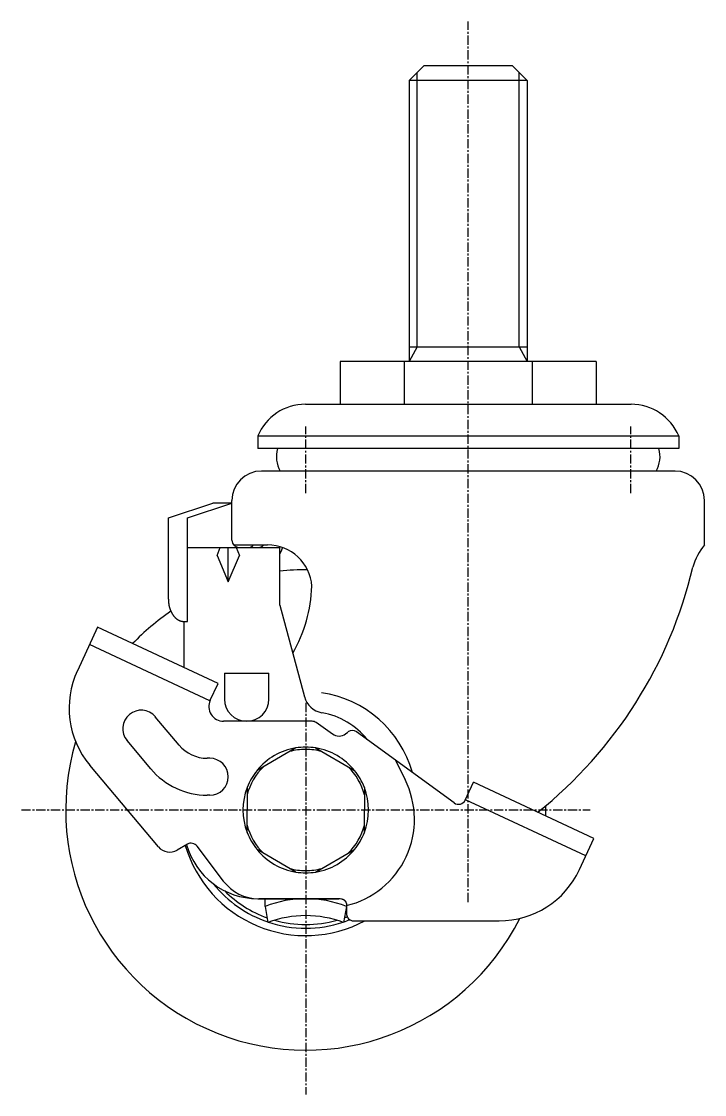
# Model space of a CAD drawing. Extents: x -4643 to -4372, y -750 to -299.
# Drawn here: x -4470.5 to -4378, y -574.9 to -429.7 of the extents above; entities that cross this region are included whole.
import ezdxf

# ---------------------------------------------------------------- set-up
doc = ezdxf.new("R2010")
doc.units = 0
doc.linetypes.add('CENTER', pattern=[2, 1.25, -0.25, 0.25, -0.25])
doc.layers.get('0').update_dxf_attribs({"linetype": 'CONTINUOUS'})
doc.layers.add('CENTER', color=1, linetype='CENTER')

msp = doc.modelspace()

# ---------------------------------------------------------------- linework, layer by layer
at = {"color": 7, "linetype": 'CONTINUOUS'}
for p, q in [((-4418.05, -437.68), (-4416.05, -435.68)), ((-4404.05, -435.68), (-4416.05, -435.68)), ((-4402.05, -437.68), (-4404.05, -435.68)), ((-4418.05, -437.68), (-4418.05, -475.68)), ((-4402.05, -437.68), (-4418.05, -437.68)), ((-4402.05, -437.68), (-4402.05, -475.68)), ((-4418.05, -473.68), (-4402.05, -473.68)), ((-4392.73, -475.68), (-4427.37, -475.68)), ((-4427.37, -475.68), (-4427.37, -481.48)), ((-4418.71, -475.68), (-4418.71, -481.48)), ((-4401.39, -475.68), (-4401.39, -481.48)), ((-4392.73, -475.68), (-4392.73, -481.48)), ((-4432.1, -481.48), (-4388, -481.48)), ((-4438.55, -485.76), (-4438.55, -487.48)), ((-4438.55, -485.76), (-4381.55, -485.76)), ((-4381.55, -485.76), (-4381.55, -487.48)), ((-4381.55, -487.48), (-4438.55, -487.48)), ((-4382.05, -490.51), (-4438.05, -490.51)), ((-4450.65, -496.86), (-4444.65, -494.86)), ((-4448.05, -496.86), (-4442.05, -494.86)), ((-4442.05, -494.86), (-4444.65, -494.86)), ((-4442.05, -499.86), (-4442.05, -494.51)), ((-4378.05, -500.51), (-4378.05, -494.51)), ((-4450.65, -507.86), (-4450.65, -496.86)), ((-4448.05, -510.86), (-4448.05, -496.86)), ((-4448.05, -500.86), (-4435.55, -500.86)), ((-4444.06, -501.92), (-4443.62, -500.86)), ((-4442.55, -505.52), (-4442.55, -500.86)), ((-4441.81, -500.51), (-4437.21, -500.51)), ((-4441.48, -500.86), (-4441.04, -501.92)), ((-4435.55, -508.67), (-4435.55, -500.86)), ((-4444.06, -501.92), (-4442.55, -505.52)), ((-4442.55, -505.52), (-4441.04, -501.92)), ((-4435.55, -508.67), (-4432.23, -521.04)), ((-4448.55, -510.86), (-4448.05, -510.86)), ((-4448.55, -510.86), (-4448.55, -517.09)), ((-4460.24, -511.64), (-4462.98, -517.52)), ((-4443.92, -519.25), (-4460.24, -511.64)), ((-4445.02, -521.61), (-4461.34, -514)), ((-4443.05, -517.87), (-4437.05, -517.87)), ((-4443.05, -517.87), (-4443.05, -521.37)), ((-4437.05, -521.37), (-4437.05, -517.87)), ((-4445.02, -521.61), (-4443.92, -519.25)), ((-4449.21, -527.59), (-4452.42, -523.77)), ((-4431.2, -524.37), (-4443.17, -524.37)), ((-4428.43, -526.09), (-4430.62, -524.55)), ((-4453.04, -530.8), (-4456.25, -526.98)), ((-4426.67, -526.06), (-4426.35, -525.82)), ((-4411.95, -535.41), (-4425.16, -525.81)), ((-4433.39, -527.98), (-4438.65, -531.01)), ((-4430.71, -527.98), (-4425.45, -531.01)), ((-4445.05, -529.37), (-4445.38, -529.37)), ((-4419.94, -529.6), (-4418.6, -532.26)), ((-4452.01, -541.37), (-4461.29, -530.3)), ((-4410.45, -535.02), (-4409.33, -532.62)), ((-4393.02, -540.23), (-4409.33, -532.62)), ((-4439.99, -533.34), (-4439.99, -536.37)), ((-4424.11, -533.34), (-4424.11, -536.37)), ((-4445.05, -534.37), (-4445.38, -534.37)), ((-4394.12, -542.58), (-4410.43, -534.98)), ((-4439.99, -539.41), (-4439.99, -536.37)), ((-4424.11, -539.41), (-4424.11, -536.37)), ((-4448.07, -541), (-4449.47, -541.82)), ((-4443.21, -545.98), (-4446.77, -541.27)), ((-4394.99, -544.44), (-4393.02, -540.23)), ((-4433.39, -544.77), (-4438.65, -541.73)), ((-4430.71, -544.77), (-4425.45, -541.73)), ((-4438.55, -548.37), (-4427.55, -548.37)), ((-4427.55, -548.37), (-4438.42, -548.37)), ((-4437.55, -549.42), (-4437.55, -548.37)), ((-4437.55, -549.42), (-4437.18, -551.58)), ((-4426.55, -549.42), (-4426.92, -551.58)), ((-4426.55, -549.04), (-4426.55, -550.3)), ((-4425.55, -551.37), (-4405.86, -551.37))]:
    msp.add_line(p, q, dxfattribs=at)
at = {"color": 3, "linetype": 'CONTINUOUS'}
for p, q in [((-4416.97, -473.68), (-4416.97, -436.59)), ((-4403.13, -473.68), (-4403.13, -436.59)), ((-4416.97, -473.68), (-4418.05, -475.68)), ((-4403.13, -473.68), (-4402.05, -475.68))]:
    msp.add_line(p, q, dxfattribs=at)
at = {"color": 7, "linetype": 'CONTINUOUS'}
for points in [[(-4438.49, -500.86, 0), (-4438.48, -500.86, 0), (-4438.47, -500.86, 0), (-4438.47, -500.86, 0), (-4438.46, -500.86, 0), (-4438.45, -500.86, 0), (-4438.45, -500.86, 0), (-4438.44, -500.86, 0), (-4438.43, -500.86, 0), (-4438.43, -500.86, 0), (-4438.42, -500.86, 0), (-4438.41, -500.86, 0), (-4438.41, -500.86, 0), (-4438.4, -500.86, 0), (-4438.4, -500.86, 0), (-4438.39, -500.86, 0), (-4438.38, -500.86, 0), (-4438.38, -500.85, 0), (-4438.37, -500.85, 0), (-4438.36, -500.85, 0), (-4438.36, -500.85, 0), (-4438.35, -500.85, 0), (-4438.34, -500.85, 0), (-4438.34, -500.85, 0), (-4438.33, -500.85, 0), (-4438.32, -500.85, 0), (-4438.32, -500.85, 0), (-4438.31, -500.84, 0), (-4438.31, -500.84, 0), (-4438.3, -500.84, 0), (-4438.29, -500.84, 0), (-4438.29, -500.84, 0), (-4438.28, -500.84, 0), (-4438.27, -500.84, 0), (-4438.27, -500.83, 0), (-4438.26, -500.83, 0), (-4438.25, -500.83, 0), (-4438.25, -500.83, 0), (-4438.24, -500.83, 0), (-4438.24, -500.83, 0), (-4438.23, -500.82, 0), (-4438.22, -500.82, 0), (-4438.22, -500.82, 0), (-4438.21, -500.82, 0), (-4438.2, -500.82, 0), (-4438.2, -500.81, 0), (-4438.19, -500.81, 0), (-4438.19, -500.81, 0), (-4438.18, -500.81, 0), (-4438.17, -500.81, 0), (-4438.17, -500.8, 0), (-4438.16, -500.8, 0), (-4438.16, -500.8, 0), (-4438.15, -500.8, 0), (-4438.14, -500.8, 0), (-4438.14, -500.79, 0), (-4438.13, -500.79, 0), (-4438.13, -500.79, 0), (-4438.12, -500.79, 0), (-4438.11, -500.78, 0), (-4438.11, -500.78, 0), (-4438.1, -500.78, 0), (-4438.1, -500.77, 0), (-4438.09, -500.77, 0), (-4438.08, -500.77, 0), (-4438.08, -500.77, 0), (-4438.07, -500.76, 0), (-4438.07, -500.76, 0), (-4438.06, -500.76, 0), (-4438.05, -500.75, 0), (-4438.05, -500.75, 0), (-4438.04, -500.75, 0), (-4438.04, -500.75, 0), (-4438.03, -500.74, 0), (-4438.03, -500.74, 0), (-4438.02, -500.74, 0), (-4438.01, -500.73, 0), (-4438.01, -500.73, 0), (-4438, -500.73, 0), (-4438, -500.72, 0), (-4437.99, -500.72, 0), (-4437.99, -500.72, 0), (-4437.98, -500.71, 0), (-4437.98, -500.71, 0), (-4437.97, -500.71, 0), (-4437.96, -500.7, 0), (-4437.96, -500.7, 0), (-4437.95, -500.69, 0), (-4437.95, -500.69, 0), (-4437.94, -500.69, 0), (-4437.94, -500.68, 0), (-4437.93, -500.68, 0), (-4437.93, -500.68, 0), (-4437.92, -500.67, 0), (-4437.92, -500.67, 0), (-4437.91, -500.66, 0), (-4437.91, -500.66, 0), (-4437.9, -500.66, 0), (-4437.9, -500.65, 0), (-4437.89, -500.65, 0), (-4437.88, -500.64, 0), (-4437.88, -500.64, 0), (-4437.87, -500.63, 0), (-4437.87, -500.63, 0), (-4437.86, -500.63, 0), (-4437.86, -500.62, 0), (-4437.86, -500.62, 0), (-4437.85, -500.61, 0), (-4437.85, -500.61, 0), (-4437.84, -500.6, 0), (-4437.84, -500.6, 0), (-4437.83, -500.6, 0), (-4437.83, -500.59, 0), (-4437.82, -500.59, 0), (-4437.82, -500.58, 0), (-4437.81, -500.58, 0), (-4437.81, -500.57, 0), (-4437.8, -500.57, 0), (-4437.8, -500.56, 0), (-4437.79, -500.56, 0), (-4437.79, -500.55, 0), (-4437.78, -500.55, 0), (-4437.78, -500.54, 0), (-4437.78, -500.54, 0), (-4437.77, -500.53, 0), (-4437.77, -500.53, 0), (-4437.76, -500.52, 0), (-4437.76, -500.52, 0), (-4437.75, -500.51, 0)], [(-4450.65, -507.86, 0), (-4450.65, -507.9, 0), (-4450.65, -507.93, 0), (-4450.65, -507.97, 0), (-4450.65, -508.01, 0), (-4450.64, -508.04, 0), (-4450.64, -508.08, 0), (-4450.64, -508.12, 0), (-4450.64, -508.15, 0), (-4450.64, -508.19, 0), (-4450.63, -508.23, 0), (-4450.63, -508.26, 0), (-4450.63, -508.3, 0), (-4450.62, -508.34, 0), (-4450.62, -508.37, 0), (-4450.61, -508.41, 0), (-4450.61, -508.45, 0), (-4450.6, -508.48, 0), (-4450.6, -508.52, 0), (-4450.59, -508.55, 0), (-4450.59, -508.59, 0), (-4450.58, -508.62, 0), (-4450.57, -508.66, 0), (-4450.57, -508.7, 0), (-4450.56, -508.73, 0), (-4450.55, -508.77, 0), (-4450.54, -508.8, 0), (-4450.53, -508.84, 0), (-4450.53, -508.87, 0), (-4450.52, -508.91, 0), (-4450.51, -508.94, 0), (-4450.5, -508.98, 0), (-4450.49, -509.01, 0), (-4450.48, -509.04, 0), (-4450.47, -509.08, 0), (-4450.46, -509.11, 0), (-4450.45, -509.14, 0), (-4450.44, -509.18, 0), (-4450.42, -509.21, 0), (-4450.41, -509.24, 0), (-4450.4, -509.27, 0), (-4450.39, -509.31, 0), (-4450.38, -509.34, 0), (-4450.36, -509.37, 0), (-4450.35, -509.4, 0), (-4450.34, -509.43, 0), (-4450.32, -509.47, 0), (-4450.31, -509.5, 0), (-4450.29, -509.53, 0), (-4450.28, -509.56, 0), (-4450.27, -509.59, 0), (-4450.25, -509.62, 0), (-4450.24, -509.65, 0), (-4450.22, -509.68, 0), (-4450.2, -509.71, 0), (-4450.19, -509.74, 0), (-4450.17, -509.76, 0), (-4450.16, -509.79, 0), (-4450.14, -509.82, 0), (-4450.12, -509.85, 0), (-4450.1, -509.87, 0), (-4450.09, -509.9, 0), (-4450.07, -509.93, 0), (-4450.05, -509.96, 0), (-4450.03, -509.98, 0), (-4450.01, -510.01, 0), (-4450, -510.03, 0), (-4449.98, -510.06, 0), (-4449.96, -510.08, 0), (-4449.94, -510.11, 0), (-4449.92, -510.13, 0), (-4449.9, -510.16, 0), (-4449.88, -510.18, 0), (-4449.86, -510.2, 0), (-4449.84, -510.23, 0), (-4449.82, -510.25, 0), (-4449.8, -510.27, 0), (-4449.78, -510.29, 0), (-4449.76, -510.31, 0), (-4449.74, -510.33, 0), (-4449.72, -510.36, 0), (-4449.69, -510.37, 0), (-4449.67, -510.39, 0), (-4449.65, -510.42, 0), (-4449.63, -510.43, 0), (-4449.61, -510.45, 0), (-4449.58, -510.47, 0), (-4449.56, -510.49, 0), (-4449.54, -510.51, 0), (-4449.52, -510.52, 0), (-4449.49, -510.54, 0), (-4449.47, -510.56, 0), (-4449.45, -510.57, 0), (-4449.42, -510.59, 0), (-4449.4, -510.6, 0), (-4449.38, -510.62, 0), (-4449.35, -510.63, 0), (-4449.33, -510.65, 0), (-4449.3, -510.66, 0), (-4449.28, -510.67, 0), (-4449.26, -510.69, 0), (-4449.23, -510.7, 0), (-4449.21, -510.71, 0), (-4449.18, -510.72, 0), (-4449.16, -510.73, 0), (-4449.13, -510.74, 0), (-4449.11, -510.75, 0), (-4449.08, -510.76, 0), (-4449.06, -510.77, 0), (-4449.03, -510.78, 0), (-4449.01, -510.79, 0), (-4448.98, -510.8, 0), (-4448.96, -510.8, 0), (-4448.93, -510.81, 0), (-4448.91, -510.82, 0), (-4448.88, -510.82, 0), (-4448.86, -510.83, 0), (-4448.83, -510.83, 0), (-4448.81, -510.84, 0), (-4448.78, -510.84, 0), (-4448.75, -510.85, 0), (-4448.73, -510.85, 0), (-4448.7, -510.85, 0), (-4448.68, -510.86, 0), (-4448.65, -510.86, 0), (-4448.63, -510.86, 0), (-4448.6, -510.86, 0), (-4448.57, -510.86, 0), (-4448.55, -510.86, 0)], [(-4426.55, -549.04, 0), (-4426.55, -549.03, 0), (-4426.55, -549.03, 0), (-4426.55, -549.02, 0), (-4426.55, -549.01, 0), (-4426.55, -549.01, 0), (-4426.55, -549, 0), (-4426.55, -549, 0), (-4426.55, -548.99, 0), (-4426.55, -548.98, 0), (-4426.55, -548.98, 0), (-4426.55, -548.97, 0), (-4426.55, -548.96, 0), (-4426.55, -548.96, 0), (-4426.56, -548.95, 0), (-4426.56, -548.95, 0), (-4426.56, -548.94, 0), (-4426.56, -548.93, 0), (-4426.56, -548.93, 0), (-4426.56, -548.92, 0), (-4426.56, -548.91, 0), (-4426.57, -548.91, 0), (-4426.57, -548.9, 0), (-4426.57, -548.9, 0), (-4426.57, -548.89, 0), (-4426.57, -548.88, 0), (-4426.58, -548.88, 0), (-4426.58, -548.87, 0), (-4426.58, -548.87, 0), (-4426.58, -548.86, 0), (-4426.59, -548.86, 0), (-4426.59, -548.85, 0), (-4426.59, -548.84, 0), (-4426.59, -548.84, 0), (-4426.6, -548.83, 0), (-4426.6, -548.83, 0), (-4426.6, -548.82, 0), (-4426.61, -548.81, 0), (-4426.61, -548.81, 0), (-4426.61, -548.8, 0), (-4426.62, -548.8, 0), (-4426.62, -548.79, 0), (-4426.62, -548.78, 0), (-4426.63, -548.78, 0), (-4426.63, -548.77, 0), (-4426.64, -548.77, 0), (-4426.64, -548.76, 0), (-4426.64, -548.76, 0), (-4426.65, -548.75, 0), (-4426.65, -548.75, 0), (-4426.66, -548.74, 0), (-4426.66, -548.74, 0), (-4426.67, -548.73, 0), (-4426.67, -548.72, 0), (-4426.67, -548.72, 0), (-4426.68, -548.71, 0), (-4426.68, -548.71, 0), (-4426.69, -548.7, 0), (-4426.69, -548.7, 0), (-4426.7, -548.69, 0), (-4426.7, -548.69, 0), (-4426.71, -548.68, 0), (-4426.71, -548.68, 0), (-4426.72, -548.67, 0), (-4426.73, -548.67, 0), (-4426.73, -548.66, 0), (-4426.74, -548.66, 0), (-4426.74, -548.65, 0), (-4426.75, -548.65, 0), (-4426.75, -548.64, 0), (-4426.76, -548.64, 0), (-4426.77, -548.63, 0), (-4426.77, -548.63, 0), (-4426.78, -548.62, 0), (-4426.78, -548.62, 0), (-4426.79, -548.61, 0), (-4426.8, -548.61, 0), (-4426.8, -548.6, 0), (-4426.81, -548.6, 0), (-4426.82, -548.6, 0), (-4426.82, -548.59, 0), (-4426.83, -548.59, 0), (-4426.84, -548.58, 0), (-4426.84, -548.58, 0), (-4426.85, -548.57, 0), (-4426.86, -548.57, 0), (-4426.86, -548.57, 0), (-4426.87, -548.56, 0), (-4426.88, -548.56, 0), (-4426.88, -548.55, 0), (-4426.89, -548.55, 0), (-4426.9, -548.54, 0), (-4426.91, -548.54, 0), (-4426.91, -548.54, 0), (-4426.92, -548.53, 0), (-4426.93, -548.53, 0), (-4426.94, -548.53, 0), (-4426.94, -548.52, 0), (-4426.95, -548.52, 0), (-4426.96, -548.51, 0), (-4426.97, -548.51, 0), (-4426.97, -548.51, 0), (-4426.98, -548.5, 0), (-4426.99, -548.5, 0), (-4427, -548.5, 0), (-4427.01, -548.5, 0), (-4427.01, -548.49, 0), (-4427.02, -548.49, 0), (-4427.03, -548.49, 0), (-4427.04, -548.48, 0), (-4427.05, -548.48, 0), (-4427.05, -548.48, 0), (-4427.06, -548.47, 0), (-4427.07, -548.47, 0), (-4427.08, -548.47, 0), (-4427.09, -548.47, 0), (-4427.1, -548.46, 0), (-4427.11, -548.46, 0), (-4427.11, -548.46, 0), (-4427.12, -548.46, 0), (-4427.13, -548.45, 0), (-4427.14, -548.45, 0), (-4427.15, -548.45, 0), (-4427.16, -548.45, 0), (-4427.17, -548.44, 0), (-4427.17, -548.44, 0), (-4427.18, -548.44, 0), (-4427.19, -548.44, 0), (-4427.2, -548.44, 0)], [(-4426.55, -550.3, 0), (-4426.55, -550.31, 0), (-4426.55, -550.31, 0), (-4426.55, -550.32, 0), (-4426.55, -550.33, 0), (-4426.55, -550.33, 0), (-4426.55, -550.34, 0), (-4426.55, -550.35, 0), (-4426.55, -550.35, 0), (-4426.55, -550.36, 0), (-4426.55, -550.37, 0), (-4426.55, -550.37, 0), (-4426.55, -550.38, 0), (-4426.55, -550.39, 0), (-4426.54, -550.39, 0), (-4426.54, -550.4, 0), (-4426.54, -550.41, 0), (-4426.54, -550.41, 0), (-4426.54, -550.42, 0), (-4426.54, -550.43, 0), (-4426.54, -550.43, 0), (-4426.54, -550.44, 0), (-4426.54, -550.45, 0), (-4426.54, -550.45, 0), (-4426.54, -550.46, 0), (-4426.54, -550.47, 0), (-4426.54, -550.48, 0), (-4426.53, -550.48, 0), (-4426.53, -550.49, 0), (-4426.53, -550.5, 0), (-4426.53, -550.5, 0), (-4426.53, -550.51, 0), (-4426.53, -550.51, 0), (-4426.53, -550.52, 0), (-4426.53, -550.53, 0), (-4426.53, -550.53, 0), (-4426.52, -550.54, 0), (-4426.52, -550.55, 0), (-4426.52, -550.55, 0), (-4426.52, -550.56, 0), (-4426.52, -550.57, 0), (-4426.52, -550.57, 0), (-4426.52, -550.58, 0), (-4426.51, -550.59, 0), (-4426.51, -550.59, 0), (-4426.51, -550.6, 0), (-4426.51, -550.61, 0), (-4426.51, -550.61, 0), (-4426.51, -550.62, 0), (-4426.5, -550.63, 0), (-4426.5, -550.63, 0), (-4426.5, -550.64, 0), (-4426.5, -550.65, 0), (-4426.5, -550.65, 0), (-4426.49, -550.66, 0), (-4426.49, -550.66, 0), (-4426.49, -550.67, 0), (-4426.49, -550.68, 0), (-4426.49, -550.68, 0), (-4426.48, -550.69, 0), (-4426.48, -550.7, 0), (-4426.48, -550.7, 0), (-4426.48, -550.71, 0), (-4426.47, -550.72, 0), (-4426.47, -550.72, 0), (-4426.47, -550.73, 0), (-4426.47, -550.73, 0), (-4426.47, -550.74, 0), (-4426.46, -550.75, 0), (-4426.46, -550.75, 0), (-4426.46, -550.76, 0), (-4426.46, -550.76, 0), (-4426.45, -550.77, 0), (-4426.45, -550.78, 0), (-4426.45, -550.78, 0), (-4426.44, -550.79, 0), (-4426.44, -550.8, 0), (-4426.44, -550.8, 0), (-4426.44, -550.81, 0), (-4426.43, -550.81, 0), (-4426.43, -550.82, 0), (-4426.43, -550.83, 0), (-4426.42, -550.83, 0), (-4426.42, -550.84, 0), (-4426.42, -550.84, 0), (-4426.42, -550.85, 0), (-4426.41, -550.86, 0), (-4426.41, -550.86, 0), (-4426.41, -550.87, 0), (-4426.4, -550.87, 0), (-4426.4, -550.88, 0), (-4426.4, -550.88, 0), (-4426.39, -550.89, 0), (-4426.39, -550.9, 0), (-4426.39, -550.9, 0), (-4426.38, -550.91, 0), (-4426.38, -550.91, 0), (-4426.38, -550.92, 0), (-4426.37, -550.92, 0), (-4426.37, -550.93, 0), (-4426.37, -550.93, 0), (-4426.36, -550.94, 0), (-4426.36, -550.95, 0), (-4426.36, -550.95, 0), (-4426.35, -550.96, 0), (-4426.35, -550.96, 0), (-4426.34, -550.97, 0), (-4426.34, -550.97, 0), (-4426.34, -550.98, 0), (-4426.33, -550.98, 0), (-4426.33, -550.99, 0), (-4426.33, -550.99, 0), (-4426.32, -551, 0), (-4426.32, -551, 0), (-4426.31, -551.01, 0), (-4426.31, -551.01, 0), (-4426.31, -551.02, 0), (-4426.3, -551.03, 0), (-4426.3, -551.03, 0), (-4426.29, -551.04, 0), (-4426.29, -551.04, 0), (-4426.29, -551.05, 0), (-4426.28, -551.05, 0), (-4426.28, -551.06, 0), (-4426.27, -551.06, 0), (-4426.27, -551.07, 0), (-4426.26, -551.07, 0), (-4426.26, -551.08, 0), (-4426.26, -551.08, 0)]]:
    msp.add_polyline3d(points, dxfattribs=at)
at = {"color": 7}
msp.add_polyline3d([(-4435.55, -501.71, 0), (-4435.55, -501.71, 0), (-4435.54, -501.7, 0), (-4435.54, -501.7, 0), (-4435.54, -501.69, 0), (-4435.54, -501.69, 0), (-4435.53, -501.69, 0), (-4435.53, -501.68, 0), (-4435.53, -501.68, 0), (-4435.53, -501.67, 0), (-4435.52, -501.67, 0), (-4435.52, -501.67, 0), (-4435.52, -501.66, 0), (-4435.52, -501.66, 0), (-4435.51, -501.65, 0), (-4435.51, -501.65, 0), (-4435.51, -501.64, 0), (-4435.51, -501.64, 0), (-4435.51, -501.63, 0), (-4435.5, -501.63, 0), (-4435.5, -501.63, 0), (-4435.5, -501.62, 0), (-4435.5, -501.62, 0), (-4435.49, -501.61, 0), (-4435.49, -501.61, 0), (-4435.49, -501.61, 0), (-4435.49, -501.6, 0), (-4435.48, -501.6, 0), (-4435.48, -501.59, 0), (-4435.48, -501.59, 0), (-4435.48, -501.58, 0), (-4435.47, -501.58, 0), (-4435.47, -501.58, 0), (-4435.47, -501.57, 0), (-4435.47, -501.57, 0), (-4435.47, -501.56, 0), (-4435.46, -501.56, 0), (-4435.46, -501.56, 0), (-4435.46, -501.55, 0), (-4435.46, -501.55, 0), (-4435.45, -501.54, 0), (-4435.45, -501.54, 0), (-4435.45, -501.53, 0), (-4435.45, -501.53, 0), (-4435.45, -501.52, 0), (-4435.44, -501.52, 0), (-4435.44, -501.52, 0), (-4435.44, -501.51, 0), (-4435.44, -501.51, 0), (-4435.43, -501.5, 0), (-4435.43, -501.5, 0), (-4435.43, -501.49, 0), (-4435.43, -501.49, 0), (-4435.43, -501.49, 0), (-4435.42, -501.48, 0), (-4435.42, -501.48, 0), (-4435.42, -501.47, 0), (-4435.42, -501.47, 0), (-4435.42, -501.46, 0), (-4435.41, -501.46, 0), (-4435.41, -501.45, 0), (-4435.41, -501.45, 0), (-4435.41, -501.45, 0), (-4435.4, -501.44, 0), (-4435.4, -501.44, 0), (-4435.4, -501.43, 0), (-4435.4, -501.43, 0), (-4435.4, -501.43, 0), (-4435.39, -501.42, 0), (-4435.39, -501.42, 0), (-4435.39, -501.41, 0), (-4435.39, -501.41, 0), (-4435.39, -501.4, 0), (-4435.38, -501.4, 0), (-4435.38, -501.39, 0), (-4435.38, -501.39, 0), (-4435.38, -501.38, 0), (-4435.38, -501.38, 0), (-4435.37, -501.38, 0), (-4435.37, -501.37, 0), (-4435.37, -501.37, 0), (-4435.37, -501.36, 0), (-4435.37, -501.36, 0), (-4435.36, -501.36, 0), (-4435.36, -501.35, 0), (-4435.36, -501.35, 0), (-4435.36, -501.34, 0), (-4435.36, -501.34, 0), (-4435.35, -501.33, 0), (-4435.35, -501.33, 0), (-4435.35, -501.32, 0), (-4435.35, -501.32, 0), (-4435.35, -501.31, 0), (-4435.34, -501.31, 0), (-4435.34, -501.31, 0), (-4435.34, -501.3, 0), (-4435.34, -501.3, 0), (-4435.34, -501.29, 0), (-4435.34, -501.29, 0), (-4435.33, -501.28, 0), (-4435.33, -501.28, 0), (-4435.33, -501.27, 0), (-4435.33, -501.27, 0), (-4435.33, -501.27, 0), (-4435.32, -501.26, 0), (-4435.32, -501.26, 0), (-4435.32, -501.25, 0), (-4435.32, -501.25, 0), (-4435.32, -501.24, 0), (-4435.32, -501.24, 0), (-4435.31, -501.24, 0), (-4435.31, -501.23, 0), (-4435.31, -501.23, 0), (-4435.31, -501.22, 0), (-4435.31, -501.22, 0), (-4435.3, -501.21, 0), (-4435.3, -501.21, 0), (-4435.3, -501.2, 0), (-4435.3, -501.2, 0), (-4435.3, -501.19, 0), (-4435.3, -501.19, 0), (-4435.29, -501.19, 0), (-4435.29, -501.18, 0), (-4435.29, -501.18, 0), (-4435.29, -501.17, 0), (-4435.29, -501.17, 0), (-4435.29, -501.16, 0), (-4435.28, -501.16, 0), (-4435.28, -501.15, 0), (-4435.28, -501.15, 0), (-4435.28, -501.14, 0), (-4435.28, -501.14, 0), (-4435.27, -501.14, 0), (-4435.27, -501.13, 0), (-4435.27, -501.13, 0), (-4435.27, -501.12, 0), (-4435.27, -501.12, 0), (-4435.27, -501.11, 0), (-4435.26, -501.11, 0), (-4435.26, -501.1, 0), (-4435.26, -501.1, 0), (-4435.26, -501.1, 0), (-4435.26, -501.09, 0), (-4435.26, -501.09, 0), (-4435.26, -501.08, 0), (-4435.25, -501.08, 0), (-4435.25, -501.07, 0), (-4435.25, -501.07, 0), (-4435.25, -501.06, 0), (-4435.25, -501.06, 0), (-4435.25, -501.05, 0), (-4435.24, -501.05, 0), (-4435.24, -501.05, 0), (-4435.24, -501.04, 0), (-4435.24, -501.04, 0), (-4435.24, -501.03, 0), (-4435.24, -501.03, 0), (-4435.23, -501.02, 0), (-4435.23, -501.02, 0), (-4435.23, -501.01, 0), (-4435.23, -501.01, 0), (-4435.23, -501, 0), (-4435.23, -501, 0), (-4435.23, -500.99, 0), (-4435.22, -500.99, 0), (-4435.22, -500.99, 0), (-4435.22, -500.98, 0), (-4435.22, -500.98, 0), (-4435.22, -500.97, 0), (-4435.22, -500.97, 0), (-4435.22, -500.96, 0), (-4435.21, -500.96, 0), (-4435.21, -500.95, 0), (-4435.21, -500.95, 0), (-4435.21, -500.94, 0), (-4435.21, -500.94, 0), (-4435.21, -500.94, 0), (-4435.21, -500.93, 0), (-4435.2, -500.93, 0), (-4435.2, -500.92, 0), (-4435.2, -500.92, 0), (-4435.2, -500.91, 0), (-4435.2, -500.91, 0), (-4435.2, -500.9, 0), (-4435.2, -500.9, 0), (-4435.19, -500.89, 0), (-4435.19, -500.89, 0), (-4435.19, -500.88, 0), (-4435.19, -500.88, 0), (-4435.19, -500.88, 0), (-4435.19, -500.87, 0), (-4435.19, -500.87, 0)], dxfattribs=at)
at = {"color": 7, "linetype": 'CONTINUOUS'}
for centre, radius, start, end in [((-4432.1, -488.48), 7, 90, 157.1358), ((-4388, -488.48), 7, 22.8642, 90), ((-4432.05, -488.54), 3.97, 164.3779, 209.7399), ((-4388.05, -488.54), 3.97, 330.2601, 15.6221), ((-4438.05, -494.51), 4, 90, 180), ((-4382.05, -494.51), 4, 0, 90), ((-4441.05, -499.86), 1, 180, 270), ((-4439.88, -499.86), 1, 270, 319.2696), ((-4437.21, -506.51), 6, 4.0353, 90), ((-4371.94, -505.68), 8, 139.7239, 164.2482), ((-4438.05, -489.77), 60, 308.5718, 346.7549), ((-4432.05, -536.37), 32.5, 89.608, 96.1823), ((-4451.21, -505.32), 20, 330.497, 357.7901), ((-4432.05, -536.37), 32.5, 124.1905, 136.1509), ((-4452.1, -522.59), 12, 155, 220), ((-4429.34, -520.26), 3, 195, 260.2068), ((-4432.05, -535.37), 15, 15.8083, 81.8483), ((-4443.17, -522.37), 2, 155, 270), ((-4440.05, -521.37), 3, 180, 0), ((-4454.33, -525.37), 2.5, 40, 220), ((-4431.55, -533.07), 10, 38.496, 80.2068), ((-4431.2, -525.37), 1, 55, 90), ((-4425.74, -526.61), 1, 53.9882, 127), ((-4427.57, -524.86), 1.5, 235, 307), ((-4432.05, -536.37), 32.5, 163.4815, 333.1785), ((-4445.38, -524.37), 5, 220, 270), ((-4432.05, -536.37), 8.5, 99.0861, 140.9139), ((-4432.05, -536.37), 8.2, 90, 105.5332), ((-4432.05, -536.37), 8.5, 90, 99.0861), ((-4432.05, -536.37), 8.5, 80.9139, 90), ((-4432.05, -536.37), 8.2, 74.4668, 90), ((-4432.05, -536.37), 8.5, 39.0861, 80.9139), ((-4445.05, -531.87), 2.5, 270, 90), ((-4445.38, -524.37), 10, 220, 270), ((-4432.05, -536.37), 8.2, 134.4668, 165.5332), ((-4432.05, -536.37), 8.5, 140.9139, 159.0861), ((-4432.05, -536.37), 8.2, 14.4668, 45.5332), ((-4432.05, -536.37), 8.5, 20.9139, 39.0861), ((-4429.33, -537.64), 12, 283.4005, 26.6423), ((-4432.05, -536.37), 8.5, 159.0861, 200.9139), ((-4432.05, -536.37), 8.5, 339.0861, 20.9139), ((-4411.36, -534.6), 1, 233.9882, 335), ((-4432.05, -536.37), 32.5, 358.5782, 1.0289), ((-4432.05, -536.37), 8.2, 194.4668, 225.5332), ((-4432.05, -536.37), 8.2, 314.4668, 345.5332), ((-4432.05, -536.37), 8.5, 200.9139, 219.0861), ((-4432.05, -536.37), 8.5, 320.9139, 339.0861), ((-4450.47, -540.08), 2, 220, 300), ((-4432.05, -536.37), 17, 196.391, 298.0725), ((-4438.55, -538.37), 10, 195.6287, 270), ((-4447.57, -541.87), 1, 37, 120), ((-4432.05, -536.37), 8.5, 219.0861, 260.9139), ((-4432.05, -536.37), 8.5, 279.0861, 320.9139), ((-4432.05, -536.37), 8.2, 254.4668, 270), ((-4432.05, -536.37), 8.2, 270, 285.5332), ((-4405.86, -539.37), 12, 270, 335), ((-4432.05, -536.37), 8.5, 260.9139, 270), ((-4432.05, -536.37), 8.5, 270, 279.0861), ((-4432.05, -536.37), 16, 218.7679, 251.2629), ((-4438.42, -542.37), 6, 217, 270), ((-4432.05, -536.37), 15.5, 224.8968, 250.257), ((-4432.05, -563.37), 15, 68.4898, 111.5102), ((-4427.55, -549.37), 1, 69.6584, 90), ((-4432.05, -565.67), 15, 69.9988, 110.0012), ((-4432.05, -536.37), 16, 251.5659, 288.4341), ((-4432.05, -536.37), 15.5, 254.1439, 285.8561), ((-4432.05, -536.37), 16, 288.7371, 291.8954), ((-4432.05, -536.37), 15.5, 289.743, 291.2493), ((-4425.55, -550.37), 1, 224.9834, 270)]:
    msp.add_arc(centre, radius, start, end, dxfattribs=at)
at = {"layer": 'CENTER', "color": 1, "linetype": 'CENTER'}
for p, q in [((-4410.05, -548.83), (-4410.05, -429.68)), ((-4432.05, -493.51), (-4432.05, -484.48)), ((-4388.05, -493.51), (-4388.05, -484.48)), ((-4432.05, -521.87), (-4432.05, -574.87)), ((-4470.55, -536.37), (-4393.55, -536.37))]:
    msp.add_line(p, q, dxfattribs=at)

doc.saveas('drawing.dxf')
